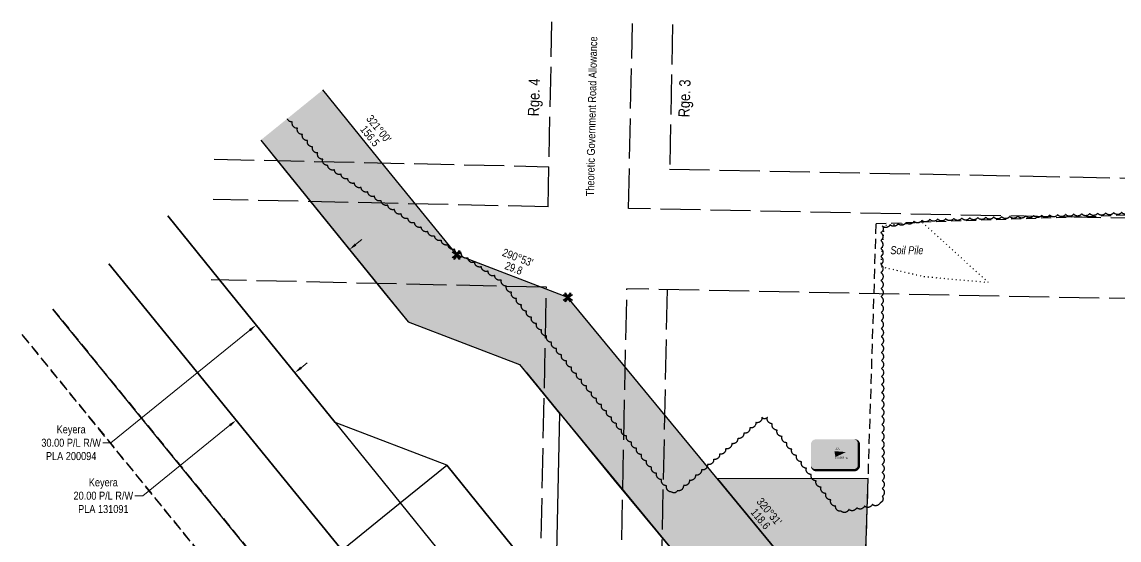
# Model space of a CAD drawing. Extents: x 399452 to 415540, y 6060435 to 6067869.
# Drawn here: x 399452 to 400823, y 6065103 to 6065751 of the extents above; entities that cross this region are included whole.
import ezdxf
from ezdxf.enums import TextEntityAlignment as Align

# ---------------------------------------------------------------- set-up
doc = ezdxf.new("R2018")
doc.units = 0
doc.header["$LTSCALE"] = 5
doc.header["$PDSIZE"] = 0.5
for name, pattern in [('0', [1, 1, 0]), ('foc-ACCESSROAD', [3.75, 2.5, -1.25]), ('foc-TOPO', [1, 0.2, -0.8]), ('foc-UNSURVEYED', [12.5, 10, -2.5])]:
    doc.linetypes.add(name, pattern=pattern)
doc.layers.get('Defpoints').update_dxf_attribs({"color": 9})
for name, color, linetype in [('C-WS', 13, 'foc-ACCESSROAD'), ('D-TXT', 6, 'Continuous'), ('F-AR', 190, 'foc-ACCESSROAD'), ('F-RW', 190, 'Continuous'), ('F-WS', 190, 'foc-ACCESSROAD'), ('L-BD1', 253, 'Continuous'), ('L-MON', 1, 'Continuous'), ('L-ROAD-T', 7, 'Continuous'), ('L-USEC', 7, 'foc-UNSURVEYED'), ('P-PROPOSED', 10, 'Continuous'), ('P-PROPOSED-H', 21, 'Continuous'), ('P-TEMP-BLOCKS', 250, 'Continuous'), ('P-TEMP-H', 41, 'Continuous'), ('P-TEMP_LOG DECK', 46, 'Continuous'), ('T-BUSH', 110, '0'), ('T-LOW-AREA', 48, 'foc-TOPO')]:
    doc.layers.add(name, color=color, linetype=linetype)
doc.layers.add('F-RW-T', color=190, linetype='Continuous', lineweight=9)
doc.layers.add('T-TEXT', color=48, linetype='Continuous', lineweight=18)
doc.styles.add('80CG', font='ARIALN.TTF', dxfattribs={"height": 10})
doc.styles.add('80L', font='ARIALN.TTF', dxfattribs={"height": 10})
doc.styles.get("Standard").update_dxf_attribs({"font": 'ARIALN.TTF'})
doc.dimstyles.new('Compass 5 000', dxfattribs={"dimscale": 5, "dimtxt": 9, "dimasz": 2, "dimexe": 0.2, "dimexo": 0.0625, "dimgap": 0.5, "dimtad": 0, "dimtih": 1, "dimtoh": 1, "dimzin": 0, "dimdsep": 46, "dimtxsty": '80CG', "dimcen": 0.1, "dimse1": 1, "dimse2": 1, "dimclrd": 256, "dimclrt": 256, "dimaunit": 1, "dimadec": 4, "dimazin": 0, "dimtfac": 0.06, "dimtofl": 0, "dimtmove": 0, "dimatfit": 1, "dimfxl": 0.2, "dimtolj": 1, "dimtzin": 0, "dimlwd": -1, "dimarcsym": 0})

# ---------------------------------------------------------------- blocks, each defined once
blk = doc.blocks.new('*U116')
at = {"true_color": 0xff8aff}
h = blk.add_hatch(color=211, dxfattribs=at)
edge = h.paths.add_edge_path()
edge.add_line((-24, -20), (24, -20))
edge.add_arc((24, -14), 6, 270, 360)
edge.add_line((30, -14), (30, 12.5))
edge.add_arc((24, 12.5), 6, 0, 90)
edge.add_line((24, 18.5), (-24, 18.5))
edge.add_arc((-24, 12.5), 6, 90, 180)
edge.add_line((-30, 12.5), (-30, -14))
edge.add_arc((-24, -14), 6, 180, 270)
at = {"color": 250, "flags": 128}
blk.add_lwpolyline([(-24, -20, 3, 3, 0), (24, -20, 3, 3, 0.414214), (30, -14, 3, 3, 0), (30, 12.5, 3, 0, 0.414214), (24, 18.5, 0, 0, 0), (-24, 18.5, 0, 0, 0.414214), (-30, 12.5, 0, 0, 0), (-30, -14, 0, 3, 0.414214)], format="xyseb", close=True, dxfattribs=at)
at = {"flags": 128}
blk.add_lwpolyline([(13.7, 2.6, 0, 7.5, 0), (0, 0, 0, 0, 0)], format="xyseb", dxfattribs=at)
at = {"color": 250, "lineweight": 30, "flags": 104}
blk.add_attdef('TEMP_AREA_W1', text='', height=12, dxfattribs=at).set_placement((0, 8.3), align=Align.MIDDLE_CENTER)
blk.add_attdef('ENTER_TEXT', text='', height=9, dxfattribs=at).set_placement((0, -3.6), align=Align.TOP_CENTER)
blk = doc.blocks.new('TEMP')
h = blk.add_hatch(color=255)
h.dxf.hatch_style = 1
h.paths.add_polyline_path([(0, 0.25), (-0.67, 1.15), (-0.67, 0.67), (-1.15, 0.67), (-0.25, 0), (-1.15, -0.67), (-0.67, -0.67), (-0.67, -1.15), (0, -0.25), (0.67, -1.15), (0.67, -0.67), (1.15, -0.67), (0.25, 0), (1.15, 0.67), (0.67, 0.67), (0.67, 1.15)])
h.paths.add_polyline_path([(0.57, 0.85), (0.57, 0.57), (0.85, 0.57), (0.08, 0), (0.85, -0.57), (0.57, -0.57), (0.57, -0.85), (0, -0.08), (-0.57, -0.85), (-0.57, -0.57), (-0.85, -0.57), (-0.08, 0), (-0.85, 0.57), (-0.57, 0.57), (-0.57, 0.85), (0, 0.08)], flags=16)
h = blk.add_hatch(color=1)
h.dxf.hatch_style = 1
h.paths.add_polyline_path([(0, 0.08), (-0.57, 0.85), (-0.57, 0.57), (-0.85, 0.57), (-0.08, 0), (-0.85, -0.57), (-0.57, -0.57), (-0.57, -0.85), (0, -0.08), (0.57, -0.85), (0.57, -0.57), (0.85, -0.57), (0.08, 0), (0.85, 0.57), (0.57, 0.57), (0.57, 0.85)])
at = {"color": 1}
for p, q in [((-0.08, 0), (0.08, 0)), ((0, 0.08), (0, -0.08))]:
    blk.add_line(p, q, dxfattribs=at)
at = {"color": 255, "flags": 128}
blk.add_lwpolyline([(-0.25, 0), (-1.15, 0.67), (-0.67, 0.67), (-0.67, 1.15), (0, 0.25), (0.67, 1.15), (0.67, 0.67), (1.15, 0.67), (0.25, 0), (1.15, -0.67), (0.67, -0.67), (0.67, -1.15), (0, -0.25), (-0.67, -1.15), (-0.67, -0.67), (-1.15, -0.67)], close=True, dxfattribs=at)
at = {"color": 1, "flags": 128}
blk.add_lwpolyline([(-0.08, 0), (-0.85, 0.57), (-0.57, 0.57), (-0.57, 0.85), (0, 0.08), (0.57, 0.85), (0.57, 0.57), (0.85, 0.57), (0.08, 0), (0.85, -0.57), (0.57, -0.57), (0.57, -0.85), (0, -0.08), (-0.57, -0.85), (-0.57, -0.57), (-0.85, -0.57)], close=True, dxfattribs=at)
blk = doc.blocks.new('*D205')
at = {"layer": 'Defpoints', "color": 0, "transparency": 16777216}
for p in [(399792.8, 6065312.3), (399799.9, 6065303.5), (399726.6, 6065244.2)]:
    blk.add_point(p, dxfattribs=at)
at = {"layer": 'F-RW-T', "transparency": 16777216}
for p, q in [((399800.6, 6065318.6), (399808.3, 6065324.8)), ((399711.8, 6065246.7), (399603.1, 6065158.6)), ((399603.1, 6065158.6), (399593.1, 6065158.6))]:
    blk.add_line(p, q, dxfattribs=at)
for points in [[(399799.5, 6065319.9), (399801.6, 6065317.3), (399792.8, 6065312.3)], [(399710.7, 6065248), (399712.8, 6065245.4), (399719.6, 6065253)]]:
    blk.add_solid(points, dxfattribs=at)
at = {"layer": 'F-RW-T', "transparency": 16777216, "insert": (399553.6, 6065158.6), "char_height": 10, "attachment_point": 5, "style": '80CG'}
blk.add_mtext('\\A1;Keyera\\P20.00 P/L R/W\\PPLA 131091', dxfattribs=at)
blk = doc.blocks.new('*D218')
at = {"layer": 'Defpoints', "color": 0, "transparency": 16777216}
for p in [(399822.8, 6065513.4), (399706.3, 6065419), (399744.5, 6065371.9)]:
    blk.add_point(p, dxfattribs=at)
at = {"layer": 'F-RW-T', "transparency": 16777216}
for p, q in [((399868.7, 6065472.6), (399876.5, 6065478.9)), ((399736.7, 6065365.6), (399562.8, 6065224.8)), ((399562.8, 6065224.8), (399552.8, 6065224.8))]:
    blk.add_line(p, q, dxfattribs=at)
for points in [[(399867.7, 6065473.9), (399869.8, 6065471.3), (399861, 6065466.3)], [(399735.6, 6065366.9), (399737.7, 6065364.3), (399744.5, 6065371.9)]]:
    blk.add_solid(points, dxfattribs=at)
at = {"layer": 'F-RW-T', "transparency": 16777216, "insert": (399513.4, 6065224.8), "char_height": 10, "attachment_point": 5, "style": '80CG'}
blk.add_mtext('\\A1;Keyera\\P30.00 P/L R/W\\PPLA 200094', dxfattribs=at)

msp = doc.modelspace()

# ---------------------------------------------------------------- hatches: boundary and pattern name
at = {"layer": 'P-PROPOSED-H'}
h = msp.add_hatch(color=256, dxfattribs=at)
h.dxf.hatch_style = 1
h.paths.add_polyline_path([(399995.031, 6065459.6), (399827.861, 6065665.998), (399750.201, 6065603.098), (399934.292, 6065375.808), (400073.685, 6065322.629), (400465.136, 6064847.534), (401407.722, 6064880.359), (401404.244, 6064980.236), (400510.92, 6064949.127), (400134.005, 6065406.579), (399995.028, 6065459.6)])
at = {"layer": 'P-TEMP-H'}
h = msp.add_hatch(color=256, dxfattribs=at)
h.dxf.hatch_style = 1
h.paths.add_polyline_path([(400320.802, 6065179.72), (400502.136, 6064959.667), (400509.089, 6065180.001)])

# ---------------------------------------------------------------- linework, layer by layer
at = {"layer": 'C-WS'}
msp.add_lwpolyline([(400498.639, 6064848.701), (400519.198, 6065498.903), (401589.807, 6065535.497), (401589.964, 6064885.855)], close=True, dxfattribs=at)
at = {"layer": 'F-AR', "flags": 128}
for points in [[(399490.69, 6065391.78), (399781.661, 6065034.012), (399828.9, 6064975.928), (399881.174, 6064911.653), (400110.276, 6064627.258), (400257.41, 6064450.235), (400338.357, 6064352.751), (400432.81, 6064239)], [(400378.128, 6064193.864), (400372.825, 6064200.289), (400255.177, 6064342.819), (400108.07, 6064521.037), (399771.209, 6064929.135), (399723.479, 6064986.961), (399675.747, 6065044.789), (399669.501, 6065052.353), (399688.97, 6065068.786), (399451.924, 6065360.251)]]:
    msp.add_lwpolyline(points, dxfattribs=at)
at = {"layer": 'F-RW'}
for points in [[(399750.323, 6065602.937), (399779.673, 6065566.699), (399904.09, 6065413.088), (399934.292, 6065375.808), (400073.685, 6065322.629), (400123.452, 6065261.426), (400118.623, 6065029.087), (400029.913, 6065138.622), (399982.724, 6065196.886), (399843.097, 6065250.145), (399707.544, 6065417.504), (399633.987, 6065508.322)], [(399633.987, 6065508.322), (399707.544, 6065417.504), (399843.1, 6065250.149), (399924.458, 6065149.687), (399971.642, 6065091.438), (400017.656, 6065034.627), (400116.307, 6064917.57), (400113.137, 6064764.97), (400102.229, 6064778.113), (399950.954, 6064968.404), (399560.47, 6065448.531)], [(399560.47, 6065448.531), (399950.954, 6064968.404), (400102.229, 6064778.113), (400113.137, 6064764.97), (400260.268, 6064587.903), (400407.325, 6064410.728), (400455.199, 6064353.058), (400502.282, 6064296.346)], [(400432.808, 6064238.999), (400338.357, 6064352.751), (400257.408, 6064450.242), (400110.276, 6064627.265), (399881.174, 6064911.653), (399828.9, 6064975.928), (399781.661, 6065034.012), (399490.69, 6065391.78)], [(399595.462, 6064883.271), (399684.641, 6064955.46), (399723.513, 6064986.91), (399776.924, 6065030.174), (399846.778, 6065086.77), (399924.456, 6065149.683), (399982.724, 6065196.886), (400029.913, 6065138.622), (400118.623, 6065029.087), (400265.76, 6064852.254), (400508.418, 6064560.628), (400610.47, 6064646.484), (400623.403, 6064657.365), (400865.553, 6064861.206)]]:
    msp.add_lwpolyline(points, dxfattribs=at)
at = {"layer": 'F-RW', "flags": 128}
msp.add_lwpolyline([(400751.291, 6064501.862), (400700.572, 6064565.507), (400623.622, 6064658.157), (400192.072, 6065177.907), (400082.066, 6065313.186)], dxfattribs=at)
at = {"layer": 'F-WS'}
msp.add_lwpolyline([(399451.924, 6065360.251), (399688.97, 6065068.786), (399669.501, 6065052.353), (399675.747, 6065044.789), (399670.374, 6065040.438), (399549.639, 6064942.674)], dxfattribs=at)
at = {"layer": 'L-USEC'}
for p, q in [((400109.242, 6065519.733), (400114.032, 6065750.92)), ((400209.782, 6065517.745), (400214.561, 6065748.837)), ((400264.81, 6065747.796), (400261.064, 6065566.996)), ((399691.87, 6065579.379), (400110.283, 6065569.974)), ((400261.064, 6065566.996), (401800.431, 6065536.598)), ((400109.242, 6065519.733), (399690.741, 6065529.14)), ((401799.439, 6065486.354), (400209.782, 6065517.745)), ((400107.159, 6065419.195), (399688.481, 6065428.606)), ((400081.248, 6064168.232), (400107.159, 6065419.195)), ((400181.785, 6064166.15), (400207.698, 6065417.208)), ((401797.458, 6065386.04), (400207.698, 6065417.208)), ((400257.942, 6065416.216), (400232.028, 6064165.109))]:
    msp.add_line(p, q, dxfattribs=at)
at = {"layer": 'P-TEMP_LOG DECK', "flags": 128}
msp.add_lwpolyline([(400320.802, 6065179.72), (400320.802, 6065179.72), (400502.136, 6064959.667), (400509.089, 6065180.001)], close=True, dxfattribs=at)
at = {"layer": 'T-BUSH', "flags": 128}
msp.add_lwpolyline([(401813.737, 6065335.894, -0.23482063), (401808.978, 6065338.512, -0.52056705), (401798.982, 6065338.554, -0.52056705), (401788.986, 6065338.596, -0.52056705), (401778.99, 6065338.638, -0.52056705), (401768.994, 6065338.68, -0.52056705), (401758.999, 6065338.722, -0.52056705), (401749.003, 6065338.764, -0.52056705), (401739.007, 6065338.806, -0.52056705), (401729.011, 6065338.848, -0.52056705), (401719.015, 6065338.89, -0.52056705), (401709.02, 6065338.933, -0.52056705), (401699.024, 6065338.975, -0.52056705), (401689.028, 6065339.017, -0.52056705), (401679.032, 6065339.059, -0.52056705), (401669.036, 6065339.101, -0.52056705), (401659.041, 6065339.143, -0.52056705), (401649.045, 6065339.185, -0.52056705), (401639.049, 6065339.227, -0.52056705), (401629.053, 6065339.269, -0.52056705), (401619.057, 6065339.311, -0.52056705), (401609.062, 6065339.353, -0.52056705), (401606.943, 6065347.098, -0.52056705), (401607.127, 6065357.092, -0.52056705), (401607.31, 6065367.086, -0.52056705), (401607.493, 6065377.08, -0.52056705), (401607.677, 6065387.074, -0.52056705), (401607.86, 6065397.069, -0.52056705), (401608.043, 6065407.063, -0.52056705), (401608.226, 6065417.057, -0.52056705), (401608.41, 6065427.051, -0.52056705), (401608.593, 6065437.045, -0.52056705), (401608.776, 6065447.04, -0.52056705), (401608.96, 6065457.034, -0.52056705), (401609.143, 6065467.028, -0.52056705), (401609.326, 6065477.022, -0.52056705), (401609.509, 6065487.016, -0.52056705), (401609.693, 6065497.011, -0.52056705), (401609.876, 6065507.005, -0.52056705), (401610.059, 6065516.999, -0.52056705), (401610.243, 6065526.993, -0.52056705), (401610.426, 6065536.988, -0.52056705), (401604.937, 6065541.206, -0.52056705), (401594.948, 6065540.843, -0.52056705), (401584.958, 6065540.48, -0.52056705), (401574.969, 6065540.117, -0.52056705), (401564.98, 6065539.754, -0.52056705), (401554.99, 6065539.391, -0.52056705), (401545.001, 6065539.028, -0.52056705), (401535.012, 6065538.665, -0.52056705), (401525.022, 6065538.302, -0.52056705), (401515.033, 6065537.938, -0.52056705), (401505.044, 6065537.575, -0.52056705), (401495.055, 6065537.212, -0.52056705), (401485.065, 6065536.849, -0.52056705), (401475.076, 6065536.486, -0.52056705), (401465.087, 6065536.123, -0.52056705), (401455.097, 6065535.76, -0.52056705), (401445.108, 6065535.397, -0.52056705), (401435.119, 6065535.034, -0.52056705), (401425.13, 6065534.671, -0.52056705), (401415.14, 6065534.308, -0.52056705), (401405.151, 6065533.944, -0.52056705), (401395.162, 6065533.581, -0.52056705), (401385.172, 6065533.218, -0.52056705), (401375.183, 6065532.855, -0.52056705), (401365.194, 6065532.492, -0.52056705), (401355.204, 6065532.129, -0.52056705), (401345.215, 6065531.766, -0.52056705), (401335.226, 6065531.403, -0.52056705), (401325.237, 6065531.04, -0.52056705), (401315.247, 6065530.677, -0.52056705), (401305.258, 6065530.314, -0.52056705), (401295.269, 6065529.95, -0.52056705), (401285.279, 6065529.587, -0.52056705), (401275.29, 6065529.224, -0.52056705), (401265.301, 6065528.861, -0.52056705), (401255.312, 6065528.498, -0.52056705), (401245.322, 6065528.135, -0.52056705), (401235.333, 6065527.772, -0.52056705), (401225.344, 6065527.409, -0.52056705), (401215.354, 6065527.046, -0.52056705), (401205.365, 6065526.683, -0.52056705), (401195.376, 6065526.32, -0.52056705), (401185.387, 6065525.956, -0.52056705), (401175.397, 6065525.593, -0.52056705), (401165.408, 6065525.23, -0.52056705), (401155.419, 6065524.867, -0.52056705), (401145.429, 6065524.504, -0.52056705), (401135.44, 6065524.141, -0.52056705), (401125.451, 6065523.778, -0.52056705), (401115.461, 6065523.415, -0.52056705), (401105.472, 6065523.052, -0.52056705), (401095.483, 6065522.689, -0.52056705), (401085.494, 6065522.326, -0.52056705), (401075.504, 6065521.962, -0.52056705), (401065.515, 6065521.599, -0.52056705), (401055.526, 6065521.236, -0.52056705), (401045.536, 6065520.873, -0.52056705), (401035.547, 6065520.51, -0.52056705), (401025.558, 6065520.147, -0.52056705), (401015.569, 6065519.784, -0.52056705), (401005.579, 6065519.421, -0.52056705), (400995.59, 6065519.058, -0.52056705), (400985.601, 6065518.695, -0.52056705), (400975.611, 6065518.331, -0.52056705), (400965.622, 6065517.968, -0.52056705), (400955.633, 6065517.605, -0.52056705), (400945.643, 6065517.242, -0.52056705), (400935.654, 6065516.879, -0.52056705), (400925.665, 6065516.516, -0.52056705), (400915.676, 6065516.153, -0.52056705), (400905.686, 6065515.79, -0.52056705), (400895.697, 6065515.427, -0.52056705), (400885.708, 6065515.064, -0.52056705), (400875.718, 6065514.701, -0.52056705), (400865.729, 6065514.337, -0.52056705), (400855.74, 6065513.974, -0.52056705), (400845.751, 6065513.611, -0.52056705), (400835.761, 6065513.248, -0.52056705), (400825.772, 6065512.885, -0.52056705), (400815.783, 6065512.522, -0.52056705), (400805.793, 6065512.159, -0.52056705), (400795.804, 6065511.796, -0.52056705), (400785.815, 6065511.433, -0.52056705), (400775.825, 6065511.07, -0.52056705), (400765.836, 6065510.707, -0.52056705), (400755.847, 6065510.343, -0.52056705), (400745.858, 6065509.98, -0.52056705), (400735.868, 6065509.617, -0.52056705), (400725.879, 6065509.254, -0.52056705), (400715.89, 6065508.891, -0.52056705), (400705.9, 6065508.528, -0.52056705), (400695.911, 6065508.165, -0.52056705), (400685.922, 6065507.802, -0.52056705), (400675.933, 6065507.439, -0.52056705), (400665.943, 6065507.076, -0.52056705), (400655.954, 6065506.713, -0.52056705), (400645.965, 6065506.349, -0.52056705), (400635.975, 6065505.986, -0.52056705), (400625.986, 6065505.623, -0.52056705), (400615.997, 6065505.26, -0.52056705), (400606.007, 6065504.897, -0.52056705), (400596.018, 6065504.534, -0.52056705), (400586.029, 6065504.171, -0.52056705), (400576.113, 6065502.981, -0.52056705), (400566.218, 6065501.567, -0.52056705), (400556.323, 6065500.153, -0.52056705), (400546.427, 6065498.739, -0.52056705), (400536.532, 6065497.325, -0.52056705), (400526.637, 6065495.911, -0.52056705), (400524.76, 6065487.582, -0.52056705), (400524.817, 6065477.587, -0.52056705), (400524.873, 6065467.591, -0.52056705), (400524.93, 6065457.595, -0.52056705), (400524.986, 6065447.6, -0.52056705), (400525.043, 6065437.604, -0.52056705), (400525.1, 6065427.608, -0.52056705), (400525.156, 6065417.612, -0.52056705), (400525.213, 6065407.617, -0.52056705), (400525.269, 6065397.621, -0.52056705), (400525.326, 6065387.625, -0.52056705), (400525.382, 6065377.629, -0.52056705), (400525.439, 6065367.634, -0.52056705), (400525.495, 6065357.638, -0.52056705), (400525.552, 6065347.642, -0.52056705), (400525.609, 6065337.646, -0.52056705), (400525.665, 6065327.651, -0.52056705), (400525.722, 6065317.655, -0.52056705), (400525.778, 6065307.659, -0.52056705), (400525.835, 6065297.664, -0.52056705), (400525.891, 6065287.668, -0.52056705), (400525.948, 6065277.672, -0.52056705), (400526.004, 6065267.676, -0.52056705), (400526.061, 6065257.681, -0.52056705), (400526.118, 6065247.685, -0.52056705), (400526.174, 6065237.689, -0.52056705), (400526.231, 6065227.693, -0.52056705), (400526.287, 6065217.698, -0.52056705), (400526.344, 6065207.702, -0.52056705), (400526.4, 6065197.706, -0.52056705), (400526.457, 6065187.711, -0.52056705), (400526.514, 6065177.715, -0.52056705), (400526.57, 6065167.719, -0.52056705), (400526.627, 6065157.723, -0.52056705), (400524.048, 6065149.844, -0.52056705), (400514.275, 6065147.744, -0.52056705), (400504.502, 6065145.644, -0.52056705), (400494.73, 6065143.544, -0.52056705), (400484.957, 6065141.444, -0.52056705), (400475.184, 6065139.343, -0.52056705), (400468.482, 6065145.605, -0.52056705), (400462.39, 6065153.531, -0.52056705), (400456.299, 6065161.456, -0.52056705), (400450.208, 6065169.382, -0.52056705), (400444.117, 6065177.307, -0.52056705), (400438.025, 6065185.233, -0.52056705), (400431.934, 6065193.158, -0.52056705), (400425.843, 6065201.084, -0.52056705), (400419.752, 6065209.009, -0.52056705), (400413.66, 6065216.935, -0.52056705), (400407.569, 6065224.861, -0.52056705), (400401.478, 6065232.786, -0.52056705), (400395.387, 6065240.712, -0.52056705), (400389.296, 6065248.637, -0.52056705), (400383.204, 6065256.563, -0.52056705), (400376.322, 6065256.619, -0.52056705), (400368.774, 6065250.066, -0.52056705), (400361.227, 6065243.512, -0.52056705), (400353.679, 6065236.958, -0.52056705), (400346.132, 6065230.404, -0.52056705), (400338.584, 6065223.85, -0.52056705), (400331.037, 6065217.296, -0.52056705), (400323.489, 6065210.742, -0.52056705), (400315.942, 6065204.189, -0.52056705), (400308.394, 6065197.635, -0.52056705), (400300.847, 6065191.081, -0.52056705), (400293.299, 6065184.527, -0.52056705), (400285.752, 6065177.973, -0.52056705), (400278.204, 6065171.419, -0.52056705), (400270.656, 6065164.866, -0.52056705), (400263.562, 6065163.329, -0.52056705), (400257.31, 6065171.128, -0.52056705), (400251.058, 6065178.928, -0.52056705), (400244.806, 6065186.727, -0.52056705), (400238.554, 6065194.526, -0.52056705), (400232.302, 6065202.326, -0.52056705), (400226.05, 6065210.125, -0.52056705), (400219.798, 6065217.925, -0.52056705), (400213.546, 6065225.724, -0.52056705), (400207.294, 6065233.523, -0.52056705), (400201.042, 6065241.323, -0.52056705), (400194.79, 6065249.122, -0.52056705), (400188.538, 6065256.922, -0.52056705), (400182.286, 6065264.721, -0.52056705), (400176.034, 6065272.52, -0.52056705), (400169.782, 6065280.32, -0.52056705), (400163.53, 6065288.119, -0.52056705), (400157.278, 6065295.919, -0.52056705), (400151.026, 6065303.718, -0.52056705), (400144.774, 6065311.517, -0.52056705), (400138.522, 6065319.317, -0.52056705), (400132.27, 6065327.116, -0.52056705), (400126.019, 6065334.916, -0.52056705), (400119.767, 6065342.715, -0.52056705), (400113.515, 6065350.514, -0.52056705), (400107.263, 6065358.314, -0.52056705), (400101.011, 6065366.113, -0.52056705), (400094.759, 6065373.913, -0.52056705), (400088.507, 6065381.712, -0.52056705), (400082.255, 6065389.511, -0.52056705), (400076.003, 6065397.311, -0.52056705), (400069.751, 6065405.11, -0.52056705), (400063.499, 6065412.91, -0.52056705), (400057.247, 6065420.709, -0.52056705), (400050.879, 6065428.381, -0.52056705), (400042.538, 6065433.889, -0.52056705), (400034.196, 6065439.397, -0.52056705), (400025.854, 6065444.905, -0.52056705), (400017.513, 6065450.413, -0.52056705), (400009.171, 6065455.921, -0.52056705), (400000.83, 6065461.428, -0.52056705), (399992.488, 6065466.936, -0.52056705), (399984.147, 6065472.444, -0.52056705), (399975.805, 6065477.952, -0.52056705), (399967.463, 6065483.46, -0.52056705), (399959.122, 6065488.967, -0.52056705), (399950.78, 6065494.475, -0.52056705), (399942.439, 6065499.983, -0.52056705), (399934.097, 6065505.491, -0.52056705), (399925.756, 6065510.999, -0.52056705), (399917.414, 6065516.507, -0.52056705), (399909.072, 6065522.014, -0.52056705), (399900.731, 6065527.522, -0.52056705), (399892.389, 6065533.03, -0.52056705), (399884.048, 6065538.538, -0.52056705), (399875.706, 6065544.046, -0.52056705), (399867.365, 6065549.553, -0.52056705), (399859.023, 6065555.061, -0.52056705), (399850.681, 6065560.569, -0.52056705), (399842.34, 6065566.077, -0.52056705), (399834.026, 6065571.615, -0.52056705), (399827.702, 6065579.357, -0.52056705), (399821.378, 6065587.098, -0.52056705), (399815.054, 6065594.839, -0.52056705), (399808.731, 6065602.58, -0.52056705), (399802.407, 6065610.322, -0.52056705), (399796.083, 6065618.063, -0.52056705), (399789.759, 6065625.804, -0.34249642), (399783.525, 6065629.94)], format="xyb", dxfattribs=at)
at = {"layer": 'T-LOW-AREA', "flags": 128}
msp.add_lwpolyline([(400576.776, 6065500.415), (400528.646, 6065496.269), (400524.718, 6065445.17), (400578.696, 6065432.659), (400658.838, 6065425.391), (400576.741, 6065500.36)], dxfattribs=at)

# ---------------------------------------------------------------- block references
at = {"layer": 'L-MON', "color": 4, "xscale": 4.99794499999997, "yscale": 4.99794499999997, "zscale": 4.99794499999997}
for p in [(399995.032, 6065459.599), (400134.005, 6065406.579)]:
    msp.add_blockref('TEMP', p, dxfattribs=at)
at = {"layer": 'P-TEMP-BLOCKS'}
ref = msp.add_blockref('*U116', (400467.583, 6065210.609), dxfattribs=dict(at, xscale=0.999589, yscale=0.999589, zscale=1.999999999999984))
lines = msp.add_mtext('LD1', dxfattribs={"layer": '0', "color": 250, "insert": (400467.583, 6065218.87), "char_height": 2.5, "attachment_point": 1})
ref.add_attrib('TEMP_AREA_W1', '', (400467.583, 6065218.87), dxfattribs={"flags": 104}).embed_mtext(lines)
lines = msp.add_mtext('= 0.083 ha', dxfattribs={"layer": '0', "color": 250, "insert": (400467.583, 6065207.294), "char_height": 2.5, "attachment_point": 1})
ref.add_attrib('ENTER_TEXT', '', (400467.583, 6065207.294), dxfattribs={"flags": 104}).embed_mtext(lines)

# ---------------------------------------------------------------- texts
at = {"layer": 'D-TXT', "color": 3, "style": '80L'}
for s, p in [('Rge. 4', (400097.837, 6065632.774)), ('Rge. 3', (400285.895, 6065631.509))]:
    msp.add_text(s, height=13.9943, rotation=88.362509, dxfattribs=at).set_placement(p)
at = {"layer": 'L-BD1', "style": '80L'}
for s, rotation, p in [("321%%D00'", 309.0089, (399897.833, 6065617.324)), ('156.5', 309.0089, (399886.764, 6065608.358)), ("290%%D53'", 339.1213, (400071.37, 6065456.398)), ('29.8', 339.1213, (400066.293, 6065443.089))]:
    msp.add_text(s, height=9.9959, rotation=rotation, dxfattribs=at).set_placement(p, align=Align.MIDDLE)
at = {"layer": 'L-BD1'}
for s, p in [("320%%D31'", (400385.579, 6065138.813)), ('118.6', (400374.64, 6065129.69))]:
    msp.add_text(s, height=9.9959, rotation=309.830097, dxfattribs=at).set_placement(p, align=Align.MIDDLE_CENTER)
at = {"layer": 'T-TEXT', "insert": (400536.855, 6065470.529), "char_height": 9.99589, "attachment_point": 1, "style": '80L'}
msp.add_mtext_dynamic_manual_height_columns('\\pxqc;{\\fArial Narrow|b0|i1|c0|p34;Soil Pile}', width=41.18129, gutter_width=99.918, heights=[0], dxfattribs=at)

# ---------------------------------------------------------------- dimensions: what is measured, and where the dimension line sits
at = {"layer": 'F-RW-T'}
for base, p1, p2, angle, text, picture, middle in [((399744.451, 6065371.939), (399822.839, 6065513.404), (399706.315, 6065419.021), 219.007011, 'Keyera\\P30.00 P/L R/W\\PPLA 200094', '*D218', (399513.376, 6065224.837)), ((399792.786, 6065312.261), (399726.648, 6065244.203), (399799.873, 6065303.512), 39.005997, 'Keyera\\P20.00 P/L R/W\\PPLA 131091', '*D205', (399553.586, 6065158.641))]:
    dim = msp.add_linear_dim(base=base, p1=p1, p2=p2, angle=angle, text=text, dimstyle='Compass 5 000', dxfattribs=at)
    dim.commit()
    dim.dimension.update_dxf_attribs({"geometry": picture, "text_midpoint": middle, "dimtype": 161})

# ---------------------------------------------------------------- next in the draw order: texts
at = {"layer": 'L-ROAD-T', "insert": (400158.686, 6065632.99), "char_height": 9.99592, "width": 199.46606, "attachment_point": 2, "rotation": 88.813424, "style": '80L', "bg_fill": 2}
msp.add_mtext('Theoretic Government Road Allowance', dxfattribs=at)

# ---------------------------------------------------------------- next in the draw order: linework, layer by layer
at = {"layer": 'P-PROPOSED'}
msp.add_lwpolyline([(399750.201, 6065603.098), (399934.292, 6065375.808), (400073.685, 6065322.629), (400465.136, 6064847.534), (401407.722, 6064880.359), (401404.244, 6064980.236), (400510.92, 6064949.127), (400134.005, 6065406.579), (399995.032, 6065459.599), (399905.301, 6065570.386), (399827.861, 6065665.998)], dxfattribs=at)

doc.saveas('drawing.dxf')
